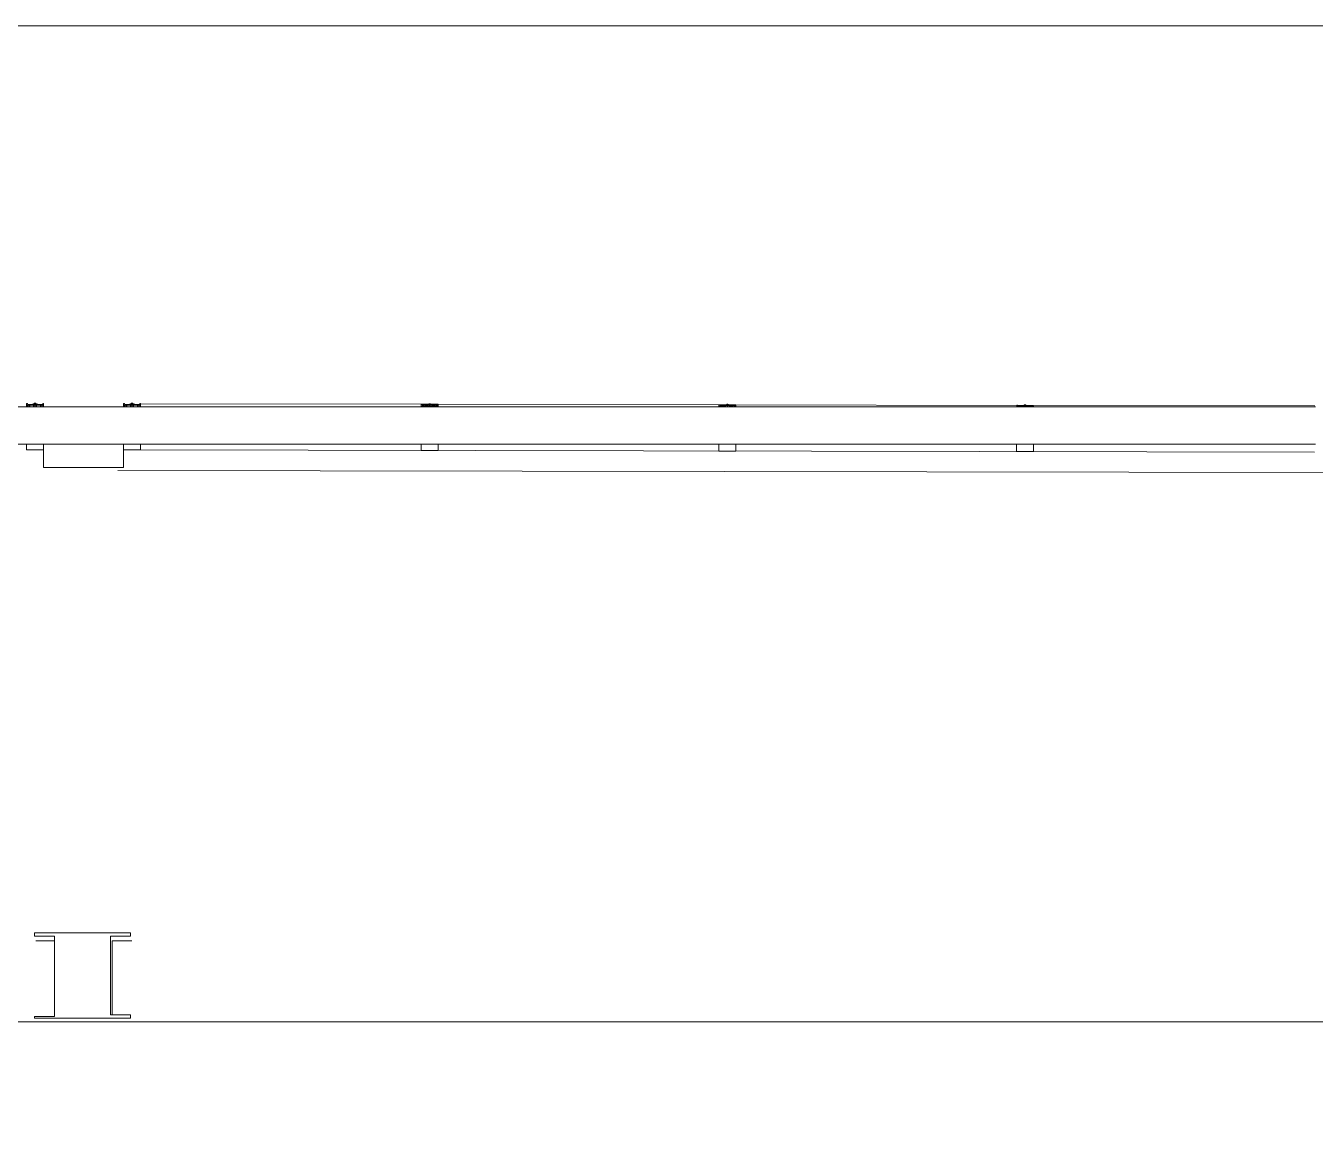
# Model space of a CAD drawing. Header units: centimetres. Extents: x -16.81 to -14.54, y 1.61 to 2.77.
# Drawn here: x -15.6189 to -15.4488, y 2.6091 to 2.7557 of the extents above; entities that cross this region are included whole.
import ezdxf

# ---------------------------------------------------------------- set-up
doc = ezdxf.new("R2010")
doc.units = ezdxf.units.CM
doc.header["$MEASUREMENT"] = 0
doc.layers.get('0').update_dxf_attribs({"lineweight": 0})
doc.layers.add('EXP COTA', color=7, linetype='Continuous', lineweight=0)

# ---------------------------------------------------------------- blocks, each defined once
blk = doc.blocks.new('Block_38')
at = {"layer": 'EXP COTA', "color": 172, "lineweight": 0, "true_color": 0x0000cc}
blk.add_line((-15.6869, 2.75574), (-15.11291, 2.75574), dxfattribs=at)

msp = doc.modelspace()

# ---------------------------------------------------------------- linework, layer by layer
at = {"color": 18, "lineweight": 0, "true_color": 0x000000}
for p, q in [((-15.61876, 2.70551), (-15.69504, 2.70551)), ((-15.61876, 2.70593), (-15.61876, 2.70551)), ((-15.61866, 2.70593), (-15.61876, 2.70593)), ((-15.61866, 2.70551), (-15.61876, 2.70551)), ((-15.61866, 2.70583), (-15.61866, 2.70593)), ((-15.61866, 2.70583), (-15.61663, 2.70583)), ((-15.61845, 2.70572), (-15.61866, 2.70572)), ((-15.61866, 2.70572), (-15.61866, 2.70551)), ((-15.61845, 2.70551), (-15.61866, 2.70551)), ((-15.61845, 2.70572), (-15.61845, 2.70551)), ((-15.61834, 2.70551), (-15.61845, 2.70551)), ((-15.61786, 2.70572), (-15.61834, 2.70572)), ((-15.61834, 2.70572), (-15.61834, 2.70551)), ((-15.61786, 2.70551), (-15.61834, 2.70551)), ((-15.618, 2.70583), (-15.618, 2.70587)), ((-15.618, 2.70587), (-15.61782, 2.70587)), ((-15.618, 2.70583), (-15.618, 2.70587)), ((-15.618, 2.70587), (-15.61782, 2.70587)), ((-15.61786, 2.70572), (-15.61786, 2.70551)), ((-15.61775, 2.70551), (-15.61786, 2.70551)), ((-15.61782, 2.70587), (-15.61781, 2.70588)), ((-15.61782, 2.70587), (-15.61781, 2.70588)), ((-15.61782, 2.70587), (-15.61748, 2.70587)), ((-15.61782, 2.70587), (-15.61748, 2.70587)), ((-15.61781, 2.70589), (-15.6178, 2.7059)), ((-15.61781, 2.70589), (-15.6178, 2.7059)), ((-15.61781, 2.70588), (-15.61781, 2.70589)), ((-15.61781, 2.70588), (-15.61781, 2.70589)), ((-15.6178, 2.70591), (-15.61779, 2.70592)), ((-15.6178, 2.70591), (-15.61779, 2.70592)), ((-15.6178, 2.7059), (-15.6178, 2.70591)), ((-15.6178, 2.7059), (-15.6178, 2.70591)), ((-15.61779, 2.70592), (-15.61778, 2.70593)), ((-15.61779, 2.70592), (-15.61778, 2.70593)), ((-15.61778, 2.70594), (-15.61777, 2.70595)), ((-15.61778, 2.70594), (-15.61777, 2.70595)), ((-15.61778, 2.70593), (-15.61778, 2.70594)), ((-15.61778, 2.70593), (-15.61778, 2.70594)), ((-15.61777, 2.70595), (-15.61776, 2.70596)), ((-15.61777, 2.70595), (-15.61776, 2.70596)), ((-15.61776, 2.70596), (-15.61775, 2.70596)), ((-15.61776, 2.70596), (-15.61775, 2.70596)), ((-15.61775, 2.70596), (-15.61774, 2.70597)), ((-15.61775, 2.70596), (-15.61774, 2.70597)), ((-15.61775, 2.70551), (-15.61775, 2.70572)), ((-15.61754, 2.70572), (-15.61775, 2.70572)), ((-15.61754, 2.70551), (-15.61775, 2.70551)), ((-15.61774, 2.70597), (-15.61773, 2.70597)), ((-15.61774, 2.70597), (-15.61773, 2.70597)), ((-15.61773, 2.70597), (-15.61772, 2.70598)), ((-15.61773, 2.70597), (-15.61772, 2.70598)), ((-15.61772, 2.70598), (-15.61771, 2.70598)), ((-15.61772, 2.70598), (-15.61771, 2.70598)), ((-15.61771, 2.70598), (-15.6177, 2.70599)), ((-15.61771, 2.70598), (-15.6177, 2.70599)), ((-15.6177, 2.70599), (-15.61769, 2.70599)), ((-15.6177, 2.70599), (-15.61769, 2.70599)), ((-15.61769, 2.70599), (-15.61768, 2.70599)), ((-15.61769, 2.70599), (-15.61768, 2.70599)), ((-15.61768, 2.70599), (-15.61766, 2.70599)), ((-15.61768, 2.70599), (-15.61766, 2.70599)), ((-15.61766, 2.70599), (-15.61765, 2.706)), ((-15.61766, 2.70599), (-15.61765, 2.706)), ((-15.61765, 2.706), (-15.61764, 2.706)), ((-15.61765, 2.706), (-15.61764, 2.706)), ((-15.61764, 2.706), (-15.61763, 2.70599)), ((-15.61764, 2.706), (-15.61763, 2.70599)), ((-15.61763, 2.70599), (-15.61762, 2.70599)), ((-15.61763, 2.70599), (-15.61762, 2.70599)), ((-15.61762, 2.70599), (-15.61761, 2.70599)), ((-15.61762, 2.70599), (-15.61761, 2.70599)), ((-15.61761, 2.70599), (-15.61759, 2.70599)), ((-15.61761, 2.70599), (-15.61759, 2.70599)), ((-15.61759, 2.70599), (-15.61758, 2.70598)), ((-15.61759, 2.70599), (-15.61758, 2.70598)), ((-15.61758, 2.70598), (-15.61757, 2.70598)), ((-15.61758, 2.70598), (-15.61757, 2.70598)), ((-15.61757, 2.70598), (-15.61756, 2.70597)), ((-15.61757, 2.70598), (-15.61756, 2.70597)), ((-15.61756, 2.70597), (-15.61755, 2.70597)), ((-15.61756, 2.70597), (-15.61755, 2.70597)), ((-15.61755, 2.70597), (-15.61754, 2.70596)), ((-15.61755, 2.70597), (-15.61754, 2.70596)), ((-15.61754, 2.70596), (-15.61753, 2.70596)), ((-15.61754, 2.70596), (-15.61753, 2.70596)), ((-15.61754, 2.70551), (-15.61754, 2.70572)), ((-15.61744, 2.70551), (-15.61754, 2.70551)), ((-15.61753, 2.70596), (-15.61752, 2.70595)), ((-15.61753, 2.70596), (-15.61752, 2.70595)), ((-15.61752, 2.70595), (-15.61752, 2.70594)), ((-15.61752, 2.70595), (-15.61752, 2.70594)), ((-15.61752, 2.70594), (-15.61751, 2.70593)), ((-15.61752, 2.70594), (-15.61751, 2.70593)), ((-15.61751, 2.70593), (-15.6175, 2.70592)), ((-15.61751, 2.70593), (-15.6175, 2.70592)), ((-15.6175, 2.70592), (-15.6175, 2.70591)), ((-15.6175, 2.70592), (-15.6175, 2.70591)), ((-15.6175, 2.70591), (-15.61749, 2.7059)), ((-15.6175, 2.70591), (-15.61749, 2.7059)), ((-15.61749, 2.7059), (-15.61748, 2.70589)), ((-15.61749, 2.7059), (-15.61748, 2.70589)), ((-15.61748, 2.70589), (-15.61748, 2.70588)), ((-15.61748, 2.70589), (-15.61748, 2.70588)), ((-15.61748, 2.70588), (-15.61748, 2.70587)), ((-15.61748, 2.70588), (-15.61748, 2.70587)), ((-15.61748, 2.70587), (-15.61729, 2.70587)), ((-15.61748, 2.70587), (-15.61729, 2.70587)), ((-15.61744, 2.70551), (-15.61744, 2.70572)), ((-15.61695, 2.70572), (-15.61744, 2.70572)), ((-15.61695, 2.70551), (-15.61744, 2.70551)), ((-15.61729, 2.70587), (-15.61729, 2.70583)), ((-15.61729, 2.70587), (-15.61729, 2.70583)), ((-15.61695, 2.70572), (-15.61695, 2.70551)), ((-15.61685, 2.70551), (-15.61695, 2.70551)), ((-15.61663, 2.70572), (-15.61685, 2.70572)), ((-15.61685, 2.70572), (-15.61685, 2.70551)), ((-15.61663, 2.70551), (-15.61685, 2.70551)), ((-15.61663, 2.70583), (-15.61663, 2.70593)), ((-15.61663, 2.70593), (-15.61653, 2.70593)), ((-15.61663, 2.70572), (-15.61663, 2.70551)), ((-15.61653, 2.70551), (-15.61663, 2.70551)), ((-15.61653, 2.70593), (-15.61653, 2.70551)), ((-15.60597, 2.70551), (-15.61653, 2.70551)), ((-15.60597, 2.70593), (-15.60597, 2.70551)), ((-15.60587, 2.70593), (-15.60597, 2.70593)), ((-15.60587, 2.70551), (-15.60597, 2.70551)), ((-15.60587, 2.70583), (-15.60587, 2.70593)), ((-15.60587, 2.70583), (-15.60385, 2.70583)), ((-15.60587, 2.70572), (-15.60566, 2.70572)), ((-15.60587, 2.70572), (-15.60587, 2.70551)), ((-15.60566, 2.70551), (-15.60587, 2.70551)), ((-15.60566, 2.70572), (-15.60566, 2.70551)), ((-15.60555, 2.70551), (-15.60566, 2.70551)), ((-15.60555, 2.70572), (-15.60507, 2.70572)), ((-15.60555, 2.70572), (-15.60555, 2.70551)), ((-15.60507, 2.70551), (-15.60555, 2.70551)), ((-15.60521, 2.70587), (-15.60521, 2.70583)), ((-15.60503, 2.70587), (-15.60521, 2.70587)), ((-15.60521, 2.70587), (-15.60521, 2.70583)), ((-15.60503, 2.70587), (-15.60521, 2.70587)), ((-15.60507, 2.70551), (-15.60507, 2.70572)), ((-15.60496, 2.70551), (-15.60507, 2.70551)), ((-15.60502, 2.70588), (-15.60503, 2.70587)), ((-15.60502, 2.70588), (-15.60503, 2.70587)), ((-15.60469, 2.70587), (-15.60503, 2.70587)), ((-15.60469, 2.70587), (-15.60503, 2.70587)), ((-15.60501, 2.7059), (-15.60502, 2.70589)), ((-15.60501, 2.7059), (-15.60502, 2.70589)), ((-15.60502, 2.70589), (-15.60502, 2.70588)), ((-15.60502, 2.70589), (-15.60502, 2.70588)), ((-15.605, 2.70592), (-15.60501, 2.70591)), ((-15.605, 2.70592), (-15.60501, 2.70591)), ((-15.60501, 2.70591), (-15.60501, 2.7059)), ((-15.60501, 2.70591), (-15.60501, 2.7059)), ((-15.60499, 2.70593), (-15.605, 2.70592)), ((-15.60499, 2.70593), (-15.605, 2.70592)), ((-15.60498, 2.70595), (-15.60499, 2.70594)), ((-15.60498, 2.70595), (-15.60499, 2.70594)), ((-15.60499, 2.70594), (-15.60499, 2.70593)), ((-15.60499, 2.70594), (-15.60499, 2.70593)), ((-15.60497, 2.70596), (-15.60498, 2.70595)), ((-15.60497, 2.70596), (-15.60498, 2.70595)), ((-15.60496, 2.70596), (-15.60497, 2.70596)), ((-15.60496, 2.70596), (-15.60497, 2.70596)), ((-15.60495, 2.70597), (-15.60496, 2.70596)), ((-15.60495, 2.70597), (-15.60496, 2.70596)), ((-15.60496, 2.70551), (-15.60496, 2.70572)), ((-15.60496, 2.70572), (-15.60475, 2.70572)), ((-15.60475, 2.70551), (-15.60496, 2.70551)), ((-15.60494, 2.70597), (-15.60495, 2.70597)), ((-15.60494, 2.70597), (-15.60495, 2.70597)), ((-15.60493, 2.70598), (-15.60494, 2.70597)), ((-15.60493, 2.70598), (-15.60494, 2.70597)), ((-15.60492, 2.70598), (-15.60493, 2.70598)), ((-15.60492, 2.70598), (-15.60493, 2.70598)), ((-15.60491, 2.70599), (-15.60492, 2.70598)), ((-15.60491, 2.70599), (-15.60492, 2.70598)), ((-15.6049, 2.70599), (-15.60491, 2.70599)), ((-15.6049, 2.70599), (-15.60491, 2.70599)), ((-15.60489, 2.70599), (-15.6049, 2.70599)), ((-15.60489, 2.70599), (-15.6049, 2.70599)), ((-15.60487, 2.70599), (-15.60489, 2.70599)), ((-15.60487, 2.70599), (-15.60489, 2.70599)), ((-15.60486, 2.706), (-15.60487, 2.70599)), ((-15.60486, 2.706), (-15.60487, 2.70599)), ((-15.60485, 2.706), (-15.60486, 2.706)), ((-15.60485, 2.706), (-15.60486, 2.706)), ((-15.60484, 2.70599), (-15.60485, 2.706)), ((-15.60484, 2.70599), (-15.60485, 2.706)), ((-15.60483, 2.70599), (-15.60484, 2.70599)), ((-15.60483, 2.70599), (-15.60484, 2.70599)), ((-15.60482, 2.70599), (-15.60483, 2.70599)), ((-15.60482, 2.70599), (-15.60483, 2.70599)), ((-15.60481, 2.70599), (-15.60482, 2.70599)), ((-15.60481, 2.70599), (-15.60482, 2.70599)), ((-15.60479, 2.70598), (-15.60481, 2.70599)), ((-15.60479, 2.70598), (-15.60481, 2.70599)), ((-15.60478, 2.70598), (-15.60479, 2.70598)), ((-15.60478, 2.70598), (-15.60479, 2.70598)), ((-15.60477, 2.70597), (-15.60478, 2.70598)), ((-15.60477, 2.70597), (-15.60478, 2.70598)), ((-15.60476, 2.70597), (-15.60477, 2.70597)), ((-15.60476, 2.70597), (-15.60477, 2.70597)), ((-15.60475, 2.70596), (-15.60476, 2.70597)), ((-15.60475, 2.70596), (-15.60476, 2.70597)), ((-15.60474, 2.70596), (-15.60475, 2.70596)), ((-15.60474, 2.70596), (-15.60475, 2.70596)), ((-15.60475, 2.70551), (-15.60475, 2.70572)), ((-15.60465, 2.70551), (-15.60475, 2.70551)), ((-15.60474, 2.70595), (-15.60474, 2.70596)), ((-15.60474, 2.70595), (-15.60474, 2.70596)), ((-15.60473, 2.70594), (-15.60474, 2.70595)), ((-15.60473, 2.70594), (-15.60474, 2.70595)), ((-15.60472, 2.70593), (-15.60473, 2.70594)), ((-15.60472, 2.70593), (-15.60473, 2.70594)), ((-15.60471, 2.70592), (-15.60472, 2.70593)), ((-15.60471, 2.70592), (-15.60472, 2.70593)), ((-15.60471, 2.70591), (-15.60471, 2.70592)), ((-15.60471, 2.70591), (-15.60471, 2.70592)), ((-15.6047, 2.7059), (-15.60471, 2.70591)), ((-15.6047, 2.7059), (-15.60471, 2.70591)), ((-15.60469, 2.70589), (-15.6047, 2.7059)), ((-15.60469, 2.70589), (-15.6047, 2.7059)), ((-15.60469, 2.70588), (-15.60469, 2.70589)), ((-15.60469, 2.70588), (-15.60469, 2.70589)), ((-15.60469, 2.70587), (-15.60469, 2.70588)), ((-15.60469, 2.70587), (-15.60469, 2.70588)), ((-15.6045, 2.70587), (-15.60469, 2.70587)), ((-15.6045, 2.70587), (-15.60469, 2.70587)), ((-15.60465, 2.70572), (-15.60416, 2.70572)), ((-15.60465, 2.70572), (-15.60465, 2.70551)), ((-15.60416, 2.70551), (-15.60465, 2.70551)), ((-15.6045, 2.70583), (-15.6045, 2.70587)), ((-15.6045, 2.70583), (-15.6045, 2.70587)), ((-15.60416, 2.70572), (-15.60416, 2.70551)), ((-15.60406, 2.70551), (-15.60416, 2.70551)), ((-15.60406, 2.70572), (-15.60385, 2.70572)), ((-15.60406, 2.70572), (-15.60406, 2.70551)), ((-15.60385, 2.70551), (-15.60406, 2.70551)), ((-15.60385, 2.70593), (-15.60374, 2.70593)), ((-15.60385, 2.70583), (-15.60385, 2.70593)), ((-15.60385, 2.70572), (-15.60385, 2.70551)), ((-15.60374, 2.70551), (-15.60385, 2.70551)), ((-15.60374, 2.70593), (-15.60374, 2.70551)), ((-15.56672, 2.70585), (-15.60374, 2.70592)), ((-15.56672, 2.70551), (-15.60374, 2.70551)), ((-15.56672, 2.70586), (-15.56672, 2.70551)), ((-15.56661, 2.70585), (-15.56672, 2.70586)), ((-15.56661, 2.70551), (-15.56672, 2.70551)), ((-15.56661, 2.70576), (-15.56661, 2.70585)), ((-15.56459, 2.70585), (-15.56661, 2.70585)), ((-15.56661, 2.70576), (-15.56459, 2.70575)), ((-15.56661, 2.70565), (-15.5664, 2.70565)), ((-15.56661, 2.70565), (-15.56661, 2.70551)), ((-15.5664, 2.70551), (-15.56661, 2.70551)), ((-15.5664, 2.70565), (-15.5664, 2.70551)), ((-15.5663, 2.70551), (-15.5664, 2.70551)), ((-15.5663, 2.70565), (-15.56581, 2.70565)), ((-15.5663, 2.70565), (-15.5663, 2.70551)), ((-15.56581, 2.70551), (-15.5663, 2.70551)), ((-15.56595, 2.7058), (-15.56595, 2.70575)), ((-15.56577, 2.7058), (-15.56595, 2.7058)), ((-15.56595, 2.7058), (-15.56595, 2.70575)), ((-15.56577, 2.7058), (-15.56595, 2.7058)), ((-15.56581, 2.70551), (-15.56581, 2.70565)), ((-15.56571, 2.70551), (-15.56581, 2.70551)), ((-15.56576, 2.70582), (-15.56577, 2.70581)), ((-15.56576, 2.70582), (-15.56577, 2.70581)), ((-15.56577, 2.70581), (-15.56577, 2.7058)), ((-15.56577, 2.70581), (-15.56577, 2.7058)), ((-15.56543, 2.7058), (-15.56577, 2.7058)), ((-15.56543, 2.7058), (-15.56577, 2.7058)), ((-15.56575, 2.70584), (-15.56576, 2.70583)), ((-15.56575, 2.70584), (-15.56576, 2.70583)), ((-15.56576, 2.70583), (-15.56576, 2.70582)), ((-15.56576, 2.70583), (-15.56576, 2.70582)), ((-15.56574, 2.70586), (-15.56575, 2.70585)), ((-15.56574, 2.70586), (-15.56575, 2.70585)), ((-15.56575, 2.70585), (-15.56575, 2.70584)), ((-15.56575, 2.70585), (-15.56575, 2.70584)), ((-15.56573, 2.70587), (-15.56574, 2.70586)), ((-15.56573, 2.70587), (-15.56574, 2.70586)), ((-15.56572, 2.70588), (-15.56573, 2.70587)), ((-15.56572, 2.70588), (-15.56573, 2.70587)), ((-15.56571, 2.70588), (-15.56572, 2.70588)), ((-15.56571, 2.70588), (-15.56572, 2.70588)), ((-15.5657, 2.7059), (-15.56571, 2.70589)), ((-15.5657, 2.7059), (-15.56571, 2.70589)), ((-15.56571, 2.70589), (-15.56571, 2.70588)), ((-15.56571, 2.70589), (-15.56571, 2.70588)), ((-15.56571, 2.70551), (-15.56571, 2.70565)), ((-15.56571, 2.70565), (-15.5655, 2.70565)), ((-15.5655, 2.70551), (-15.56571, 2.70551)), ((-15.56569, 2.7059), (-15.5657, 2.7059)), ((-15.56569, 2.7059), (-15.5657, 2.7059)), ((-15.56568, 2.70591), (-15.56569, 2.7059)), ((-15.56568, 2.70591), (-15.56569, 2.7059)), ((-15.56566, 2.70591), (-15.56568, 2.70591)), ((-15.56566, 2.70591), (-15.56568, 2.70591)), ((-15.56565, 2.70591), (-15.56566, 2.70591)), ((-15.56565, 2.70591), (-15.56566, 2.70591)), ((-15.56564, 2.70592), (-15.56565, 2.70591)), ((-15.56564, 2.70592), (-15.56565, 2.70591)), ((-15.56563, 2.70592), (-15.56564, 2.70592)), ((-15.56563, 2.70592), (-15.56564, 2.70592)), ((-15.56562, 2.70592), (-15.56563, 2.70592)), ((-15.56562, 2.70592), (-15.56563, 2.70592)), ((-15.56561, 2.70592), (-15.56562, 2.70592)), ((-15.56561, 2.70592), (-15.56562, 2.70592)), ((-15.5656, 2.70592), (-15.56561, 2.70592)), ((-15.5656, 2.70592), (-15.56561, 2.70592)), ((-15.56558, 2.70592), (-15.5656, 2.70592)), ((-15.56558, 2.70592), (-15.5656, 2.70592)), ((-15.56557, 2.70592), (-15.56558, 2.70592)), ((-15.56557, 2.70592), (-15.56558, 2.70592)), ((-15.56556, 2.70592), (-15.56557, 2.70592)), ((-15.56556, 2.70592), (-15.56557, 2.70592)), ((-15.56555, 2.70591), (-15.56556, 2.70592)), ((-15.56555, 2.70591), (-15.56556, 2.70592)), ((-15.56554, 2.70591), (-15.56555, 2.70591)), ((-15.56554, 2.70591), (-15.56555, 2.70591)), ((-15.56553, 2.70591), (-15.56554, 2.70591)), ((-15.56553, 2.70591), (-15.56554, 2.70591)), ((-15.56552, 2.7059), (-15.56553, 2.70591)), ((-15.56552, 2.7059), (-15.56553, 2.70591)), ((-15.56551, 2.7059), (-15.56552, 2.7059)), ((-15.56551, 2.7059), (-15.56552, 2.7059)), ((-15.5655, 2.70589), (-15.56551, 2.7059)), ((-15.5655, 2.70589), (-15.56551, 2.7059)), ((-15.56549, 2.70588), (-15.5655, 2.70589)), ((-15.56549, 2.70588), (-15.5655, 2.70589)), ((-15.5655, 2.70551), (-15.5655, 2.70565)), ((-15.56539, 2.70551), (-15.5655, 2.70551)), ((-15.56548, 2.70587), (-15.56549, 2.70588)), ((-15.56548, 2.70587), (-15.56549, 2.70588)), ((-15.56547, 2.70587), (-15.56548, 2.70587)), ((-15.56547, 2.70587), (-15.56548, 2.70587)), ((-15.56546, 2.70586), (-15.56547, 2.70587)), ((-15.56546, 2.70586), (-15.56547, 2.70587)), ((-15.56546, 2.70585), (-15.56546, 2.70586)), ((-15.56546, 2.70585), (-15.56546, 2.70586)), ((-15.56545, 2.70584), (-15.56546, 2.70585)), ((-15.56545, 2.70584), (-15.56546, 2.70585)), ((-15.56544, 2.70583), (-15.56545, 2.70584)), ((-15.56544, 2.70583), (-15.56545, 2.70584)), ((-15.56544, 2.70582), (-15.56544, 2.70583)), ((-15.56544, 2.70582), (-15.56544, 2.70583)), ((-15.56544, 2.70581), (-15.56544, 2.70582)), ((-15.56544, 2.70581), (-15.56544, 2.70582)), ((-15.56543, 2.7058), (-15.56544, 2.70581)), ((-15.56543, 2.7058), (-15.56544, 2.70581)), ((-15.56525, 2.7058), (-15.56543, 2.7058)), ((-15.56525, 2.7058), (-15.56543, 2.7058)), ((-15.56539, 2.70565), (-15.56491, 2.70565)), ((-15.56539, 2.70565), (-15.56539, 2.70551)), ((-15.56491, 2.70551), (-15.56539, 2.70551)), ((-15.56525, 2.70575), (-15.56525, 2.7058)), ((-15.56525, 2.70575), (-15.56525, 2.7058)), ((-15.56491, 2.70565), (-15.56491, 2.70551)), ((-15.5648, 2.70551), (-15.56491, 2.70551)), ((-15.5648, 2.70565), (-15.56459, 2.70565)), ((-15.5648, 2.70565), (-15.5648, 2.70551)), ((-15.56459, 2.70551), (-15.5648, 2.70551)), ((-15.56459, 2.70585), (-15.56448, 2.70585)), ((-15.56459, 2.70575), (-15.56459, 2.70585)), ((-15.56459, 2.70565), (-15.56459, 2.70551)), ((-15.56449, 2.70551), (-15.56459, 2.70551)), ((-15.56448, 2.70585), (-15.56449, 2.70551)), ((-15.52746, 2.70578), (-15.56449, 2.70585)), ((-15.52747, 2.70551), (-15.56449, 2.70551)), ((-15.52747, 2.70578), (-15.52747, 2.70551)), ((-15.52736, 2.70578), (-15.52747, 2.70578)), ((-15.52736, 2.70551), (-15.52747, 2.70551)), ((-15.52736, 2.70568), (-15.52736, 2.70578)), ((-15.52534, 2.70577), (-15.52736, 2.70578)), ((-15.52736, 2.70568), (-15.52534, 2.70568)), ((-15.52736, 2.70558), (-15.52715, 2.70558)), ((-15.52736, 2.70558), (-15.52736, 2.70551)), ((-15.52715, 2.70551), (-15.52736, 2.70551)), ((-15.52715, 2.70558), (-15.52715, 2.70551)), ((-15.52704, 2.70551), (-15.52715, 2.70551)), ((-15.52704, 2.70558), (-15.52656, 2.70557)), ((-15.52704, 2.70558), (-15.52704, 2.70551)), ((-15.52656, 2.70551), (-15.52704, 2.70551)), ((-15.5267, 2.70572), (-15.5267, 2.70568)), ((-15.52652, 2.70572), (-15.5267, 2.70572)), ((-15.5267, 2.70572), (-15.5267, 2.70568)), ((-15.52652, 2.70572), (-15.5267, 2.70572)), ((-15.52656, 2.70551), (-15.52656, 2.70557)), ((-15.52645, 2.70551), (-15.52656, 2.70551)), ((-15.52651, 2.70575), (-15.52652, 2.70573)), ((-15.52651, 2.70575), (-15.52652, 2.70573)), ((-15.52652, 2.70573), (-15.52652, 2.70572)), ((-15.52652, 2.70573), (-15.52652, 2.70572)), ((-15.52618, 2.70572), (-15.52652, 2.70572)), ((-15.52618, 2.70572), (-15.52652, 2.70572)), ((-15.5265, 2.70577), (-15.52651, 2.70576)), ((-15.5265, 2.70577), (-15.52651, 2.70576)), ((-15.52651, 2.70576), (-15.52651, 2.70575)), ((-15.52651, 2.70576), (-15.52651, 2.70575)), ((-15.52649, 2.70578), (-15.5265, 2.70577)), ((-15.52649, 2.70578), (-15.5265, 2.70577)), ((-15.52648, 2.70579), (-15.52649, 2.70578)), ((-15.52648, 2.70579), (-15.52649, 2.70578)), ((-15.52649, 2.70578), (-15.52649, 2.70578)), ((-15.52649, 2.70578), (-15.52649, 2.70578)), ((-15.52647, 2.7058), (-15.52648, 2.70579)), ((-15.52647, 2.7058), (-15.52648, 2.70579)), ((-15.52646, 2.70581), (-15.52647, 2.7058)), ((-15.52646, 2.70581), (-15.52647, 2.7058)), ((-15.52645, 2.70582), (-15.52646, 2.70581)), ((-15.52645, 2.70582), (-15.52646, 2.70581)), ((-15.52644, 2.70582), (-15.52645, 2.70582)), ((-15.52644, 2.70582), (-15.52645, 2.70582)), ((-15.52645, 2.70551), (-15.52645, 2.70557)), ((-15.52645, 2.70557), (-15.52624, 2.70557)), ((-15.52624, 2.70551), (-15.52645, 2.70551)), ((-15.52643, 2.70583), (-15.52644, 2.70582)), ((-15.52643, 2.70583), (-15.52644, 2.70582)), ((-15.52642, 2.70583), (-15.52643, 2.70583)), ((-15.52642, 2.70583), (-15.52643, 2.70583)), ((-15.52641, 2.70584), (-15.52642, 2.70583)), ((-15.52641, 2.70584), (-15.52642, 2.70583)), ((-15.5264, 2.70584), (-15.52641, 2.70584)), ((-15.5264, 2.70584), (-15.52641, 2.70584)), ((-15.52639, 2.70584), (-15.5264, 2.70584)), ((-15.52639, 2.70584), (-15.5264, 2.70584)), ((-15.52638, 2.70585), (-15.52639, 2.70584)), ((-15.52638, 2.70585), (-15.52639, 2.70584)), ((-15.52637, 2.70585), (-15.52638, 2.70585)), ((-15.52637, 2.70585), (-15.52638, 2.70585)), ((-15.52635, 2.70585), (-15.52637, 2.70585)), ((-15.52635, 2.70585), (-15.52637, 2.70585)), ((-15.52634, 2.70585), (-15.52635, 2.70585)), ((-15.52634, 2.70585), (-15.52635, 2.70585)), ((-15.52633, 2.70585), (-15.52634, 2.70585)), ((-15.52633, 2.70585), (-15.52634, 2.70585)), ((-15.52632, 2.70585), (-15.52633, 2.70585)), ((-15.52632, 2.70585), (-15.52633, 2.70585)), ((-15.52631, 2.70584), (-15.52632, 2.70585)), ((-15.52631, 2.70584), (-15.52632, 2.70585)), ((-15.5263, 2.70584), (-15.52631, 2.70584)), ((-15.5263, 2.70584), (-15.52631, 2.70584)), ((-15.52629, 2.70584), (-15.5263, 2.70584)), ((-15.52629, 2.70584), (-15.5263, 2.70584)), ((-15.52628, 2.70583), (-15.52629, 2.70584)), ((-15.52628, 2.70583), (-15.52629, 2.70584)), ((-15.52626, 2.70583), (-15.52628, 2.70583)), ((-15.52626, 2.70583), (-15.52628, 2.70583)), ((-15.52625, 2.70582), (-15.52626, 2.70583)), ((-15.52625, 2.70582), (-15.52626, 2.70583)), ((-15.52624, 2.70581), (-15.52625, 2.70582)), ((-15.52625, 2.70582), (-15.52625, 2.70582)), ((-15.52624, 2.70581), (-15.52625, 2.70582)), ((-15.52625, 2.70582), (-15.52625, 2.70582)), ((-15.52623, 2.7058), (-15.52624, 2.70581)), ((-15.52623, 2.7058), (-15.52624, 2.70581)), ((-15.52624, 2.70551), (-15.52624, 2.70557)), ((-15.52614, 2.70551), (-15.52624, 2.70551)), ((-15.52622, 2.70579), (-15.52623, 2.7058)), ((-15.52622, 2.70579), (-15.52623, 2.7058)), ((-15.52621, 2.70578), (-15.52622, 2.70579)), ((-15.52621, 2.70578), (-15.52622, 2.70579)), ((-15.5262, 2.70577), (-15.52621, 2.70578)), ((-15.5262, 2.70577), (-15.52621, 2.70578)), ((-15.52619, 2.70576), (-15.5262, 2.70577)), ((-15.5262, 2.70577), (-15.5262, 2.70577)), ((-15.52619, 2.70576), (-15.5262, 2.70577)), ((-15.5262, 2.70577), (-15.5262, 2.70577)), ((-15.52619, 2.70575), (-15.52619, 2.70576)), ((-15.52619, 2.70575), (-15.52619, 2.70576)), ((-15.52618, 2.70573), (-15.52619, 2.70575)), ((-15.52618, 2.70573), (-15.52619, 2.70575)), ((-15.52618, 2.70572), (-15.52618, 2.70573)), ((-15.52618, 2.70572), (-15.52618, 2.70573)), ((-15.526, 2.70572), (-15.52618, 2.70572)), ((-15.526, 2.70572), (-15.52618, 2.70572)), ((-15.52614, 2.70557), (-15.52565, 2.70557)), ((-15.52614, 2.70557), (-15.52614, 2.70551)), ((-15.52565, 2.70551), (-15.52614, 2.70551)), ((-15.526, 2.70568), (-15.526, 2.70572)), ((-15.526, 2.70568), (-15.526, 2.70572)), ((-15.52565, 2.70557), (-15.52565, 2.70551)), ((-15.52555, 2.70551), (-15.52565, 2.70551)), ((-15.52555, 2.70557), (-15.52534, 2.70557)), ((-15.52555, 2.70557), (-15.52555, 2.70551)), ((-15.52534, 2.70551), (-15.52555, 2.70551)), ((-15.52534, 2.70578), (-15.52523, 2.70578)), ((-15.52534, 2.70568), (-15.52534, 2.70578)), ((-15.52534, 2.70557), (-15.52534, 2.70551)), ((-15.52523, 2.70551), (-15.52534, 2.70551)), ((-15.52523, 2.70578), (-15.52523, 2.70551)), ((-15.48821, 2.7057), (-15.52523, 2.70577)), ((-15.48821, 2.70551), (-15.52523, 2.70551)), ((-15.48821, 2.70571), (-15.48821, 2.70551)), ((-15.48811, 2.70571), (-15.48821, 2.70571)), ((-15.48598, 2.70551), (-15.48821, 2.70551)), ((-15.48811, 2.70561), (-15.48811, 2.70571)), ((-15.48608, 2.7057), (-15.48811, 2.7057)), ((-15.48811, 2.70561), (-15.48608, 2.7056)), ((-15.48745, 2.70565), (-15.48745, 2.70561)), ((-15.48727, 2.70565), (-15.48745, 2.70565)), ((-15.48745, 2.70565), (-15.48745, 2.70561)), ((-15.48727, 2.70565), (-15.48745, 2.70565)), ((-15.48726, 2.70566), (-15.48727, 2.70565)), ((-15.48726, 2.70566), (-15.48727, 2.70565)), ((-15.48692, 2.70565), (-15.48727, 2.70565)), ((-15.48692, 2.70565), (-15.48727, 2.70565)), ((-15.48725, 2.70568), (-15.48726, 2.70567)), ((-15.48725, 2.70568), (-15.48726, 2.70567)), ((-15.48726, 2.70567), (-15.48726, 2.70566)), ((-15.48726, 2.70567), (-15.48726, 2.70566)), ((-15.48724, 2.7057), (-15.48725, 2.70569)), ((-15.48724, 2.7057), (-15.48725, 2.70569)), ((-15.48725, 2.70569), (-15.48725, 2.70568)), ((-15.48725, 2.70569), (-15.48725, 2.70568)), ((-15.48723, 2.70571), (-15.48724, 2.7057)), ((-15.48723, 2.70571), (-15.48724, 2.7057)), ((-15.48722, 2.70572), (-15.48723, 2.70571)), ((-15.48722, 2.70572), (-15.48723, 2.70571)), ((-15.48721, 2.70574), (-15.48722, 2.70573)), ((-15.48721, 2.70574), (-15.48722, 2.70573)), ((-15.48722, 2.70573), (-15.48722, 2.70572)), ((-15.48722, 2.70573), (-15.48722, 2.70572)), ((-15.4872, 2.70574), (-15.48721, 2.70574)), ((-15.4872, 2.70574), (-15.48721, 2.70574)), ((-15.48719, 2.70575), (-15.4872, 2.70574)), ((-15.48719, 2.70575), (-15.4872, 2.70574)), ((-15.48718, 2.70575), (-15.48719, 2.70575)), ((-15.48718, 2.70575), (-15.48719, 2.70575)), ((-15.48717, 2.70576), (-15.48718, 2.70575)), ((-15.48717, 2.70576), (-15.48718, 2.70575)), ((-15.48716, 2.70576), (-15.48717, 2.70576)), ((-15.48716, 2.70576), (-15.48717, 2.70576)), ((-15.48715, 2.70577), (-15.48716, 2.70576)), ((-15.48715, 2.70577), (-15.48716, 2.70576)), ((-15.48714, 2.70577), (-15.48715, 2.70577)), ((-15.48714, 2.70577), (-15.48715, 2.70577)), ((-15.48712, 2.70577), (-15.48714, 2.70577)), ((-15.48712, 2.70577), (-15.48714, 2.70577)), ((-15.48711, 2.70577), (-15.48712, 2.70577)), ((-15.48711, 2.70577), (-15.48712, 2.70577)), ((-15.4871, 2.70577), (-15.48711, 2.70577)), ((-15.4871, 2.70577), (-15.48711, 2.70577)), ((-15.48709, 2.70577), (-15.4871, 2.70577)), ((-15.48709, 2.70577), (-15.4871, 2.70577)), ((-15.48708, 2.70577), (-15.48709, 2.70577)), ((-15.48708, 2.70577), (-15.48709, 2.70577)), ((-15.48707, 2.70577), (-15.48708, 2.70577)), ((-15.48707, 2.70577), (-15.48708, 2.70577)), ((-15.48705, 2.70577), (-15.48707, 2.70577)), ((-15.48705, 2.70577), (-15.48707, 2.70577)), ((-15.48704, 2.70577), (-15.48705, 2.70577)), ((-15.48704, 2.70577), (-15.48705, 2.70577)), ((-15.48703, 2.70576), (-15.48704, 2.70577)), ((-15.48703, 2.70576), (-15.48704, 2.70577)), ((-15.48702, 2.70576), (-15.48703, 2.70576)), ((-15.48702, 2.70576), (-15.48703, 2.70576)), ((-15.48701, 2.70575), (-15.48702, 2.70576)), ((-15.48701, 2.70575), (-15.48702, 2.70576)), ((-15.487, 2.70575), (-15.48701, 2.70575)), ((-15.487, 2.70575), (-15.48701, 2.70575)), ((-15.48699, 2.70574), (-15.487, 2.70575)), ((-15.48699, 2.70574), (-15.487, 2.70575)), ((-15.48698, 2.70573), (-15.48699, 2.70574)), ((-15.48698, 2.70573), (-15.48699, 2.70574)), ((-15.48697, 2.70573), (-15.48698, 2.70573)), ((-15.48697, 2.70573), (-15.48698, 2.70573)), ((-15.48697, 2.70572), (-15.48697, 2.70573)), ((-15.48697, 2.70572), (-15.48697, 2.70573)), ((-15.48696, 2.70571), (-15.48697, 2.70572)), ((-15.48696, 2.70571), (-15.48697, 2.70572)), ((-15.48695, 2.7057), (-15.48696, 2.70571)), ((-15.48695, 2.7057), (-15.48696, 2.70571)), ((-15.48694, 2.70569), (-15.48695, 2.7057)), ((-15.48694, 2.70569), (-15.48695, 2.7057)), ((-15.48694, 2.70568), (-15.48694, 2.70569)), ((-15.48694, 2.70568), (-15.48694, 2.70569)), ((-15.48693, 2.70567), (-15.48694, 2.70568)), ((-15.48693, 2.70567), (-15.48694, 2.70568)), ((-15.48693, 2.70566), (-15.48693, 2.70567)), ((-15.48693, 2.70566), (-15.48693, 2.70567)), ((-15.48692, 2.70565), (-15.48693, 2.70566)), ((-15.48692, 2.70565), (-15.48693, 2.70566)), ((-15.48674, 2.70565), (-15.48692, 2.70565)), ((-15.48674, 2.70565), (-15.48692, 2.70565)), ((-15.48674, 2.70561), (-15.48674, 2.70565)), ((-15.48674, 2.70561), (-15.48674, 2.70565)), ((-15.48608, 2.7057), (-15.48598, 2.7057)), ((-15.48608, 2.7056), (-15.48608, 2.7057)), ((-15.48598, 2.7057), (-15.48598, 2.70551)), ((-15.44889, 2.70563), (-15.48598, 2.7057)), ((-15.44879, 2.70551), (-15.48598, 2.70551)), ((-15.69504, 2.70058), (-15.61876, 2.70058)), ((-15.61876, 2.69982), (-15.61876, 2.70058)), ((-15.61876, 2.70058), (-15.61653, 2.70058)), ((-15.61653, 2.70058), (-15.61653, 2.69982)), ((-15.61653, 2.70058), (-15.60597, 2.70058)), ((-15.60597, 2.70058), (-15.60597, 2.69982)), ((-15.60597, 2.70058), (-15.60374, 2.70058)), ((-15.60374, 2.69982), (-15.60374, 2.70058)), ((-15.60374, 2.70058), (-15.56673, 2.70058)), ((-15.56673, 2.70058), (-15.56673, 2.69975)), ((-15.56673, 2.70058), (-15.56449, 2.70058)), ((-15.5645, 2.69975), (-15.56449, 2.70058)), ((-15.56449, 2.70058), (-15.52748, 2.70058)), ((-15.52748, 2.70058), (-15.52748, 2.69968)), ((-15.52748, 2.70058), (-15.52524, 2.70058)), ((-15.52524, 2.69967), (-15.52524, 2.70058)), ((-15.52524, 2.70058), (-15.48822, 2.70058)), ((-15.48822, 2.70058), (-15.48822, 2.69961)), ((-15.48822, 2.70058), (-15.48599, 2.70058)), ((-15.48599, 2.6996), (-15.48599, 2.70058)), ((-15.48599, 2.70058), (-15.4488, 2.70058)), ((-15.61653, 2.69982), (-15.61876, 2.69982)), ((-15.61653, 2.69753), (-15.61653, 2.69982)), ((-15.60597, 2.69982), (-15.60374, 2.69982)), ((-15.60597, 2.69753), (-15.60597, 2.69982)), ((-15.44893, 2.69953), (-15.60375, 2.69982)), ((-15.56673, 2.69975), (-15.5645, 2.69975)), ((-15.52748, 2.69968), (-15.52524, 2.69967)), ((-15.48822, 2.69961), (-15.48599, 2.6996)), ((-15.60597, 2.69753), (-15.61653, 2.69753)), ((-15.44672, 2.69683), (-15.60673, 2.69713)), ((-15.60508, 2.63617), (-15.61774, 2.63617)), ((-15.61774, 2.63617), (-15.61774, 2.63572)), ((-15.61774, 2.63572), (-15.6151, 2.63572)), ((-15.6151, 2.63572), (-15.6151, 2.62512)), ((-15.60771, 2.63572), (-15.60508, 2.63572)), ((-15.60771, 2.62535), (-15.60771, 2.63572)), ((-15.60508, 2.63572), (-15.60508, 2.63617)), ((-15.61753, 2.63509), (-15.6151, 2.63509)), ((-15.60487, 2.63509), (-15.6075, 2.63509)), ((-15.6075, 2.63509), (-15.6075, 2.62535)), ((-15.60508, 2.62535), (-15.60771, 2.62535)), ((-15.60508, 2.62491), (-15.60508, 2.62535)), ((-15.61774, 2.62512), (-15.61774, 2.62491)), ((-15.6151, 2.62512), (-15.61774, 2.62512)), ((-15.61774, 2.62491), (-15.60508, 2.62491))]:
    msp.add_line(p, q, dxfattribs=at)
at = {"layer": 'EXP COTA', "color": 3, "lineweight": 0, "true_color": 0x00ff00}
msp.add_lwpolyline([(-16.4738, 2.69594), (-16.4738, 2.62443), (-15.15136, 2.62443), (-15.15136, 2.39705), (-15.10919, 2.39705)], dxfattribs=at)

# ---------------------------------------------------------------- block references
at = {"layer": 'EXP COTA'}
msp.add_blockref('Block_38', (0, 0), dxfattribs=at)

doc.saveas('drawing.dxf')
